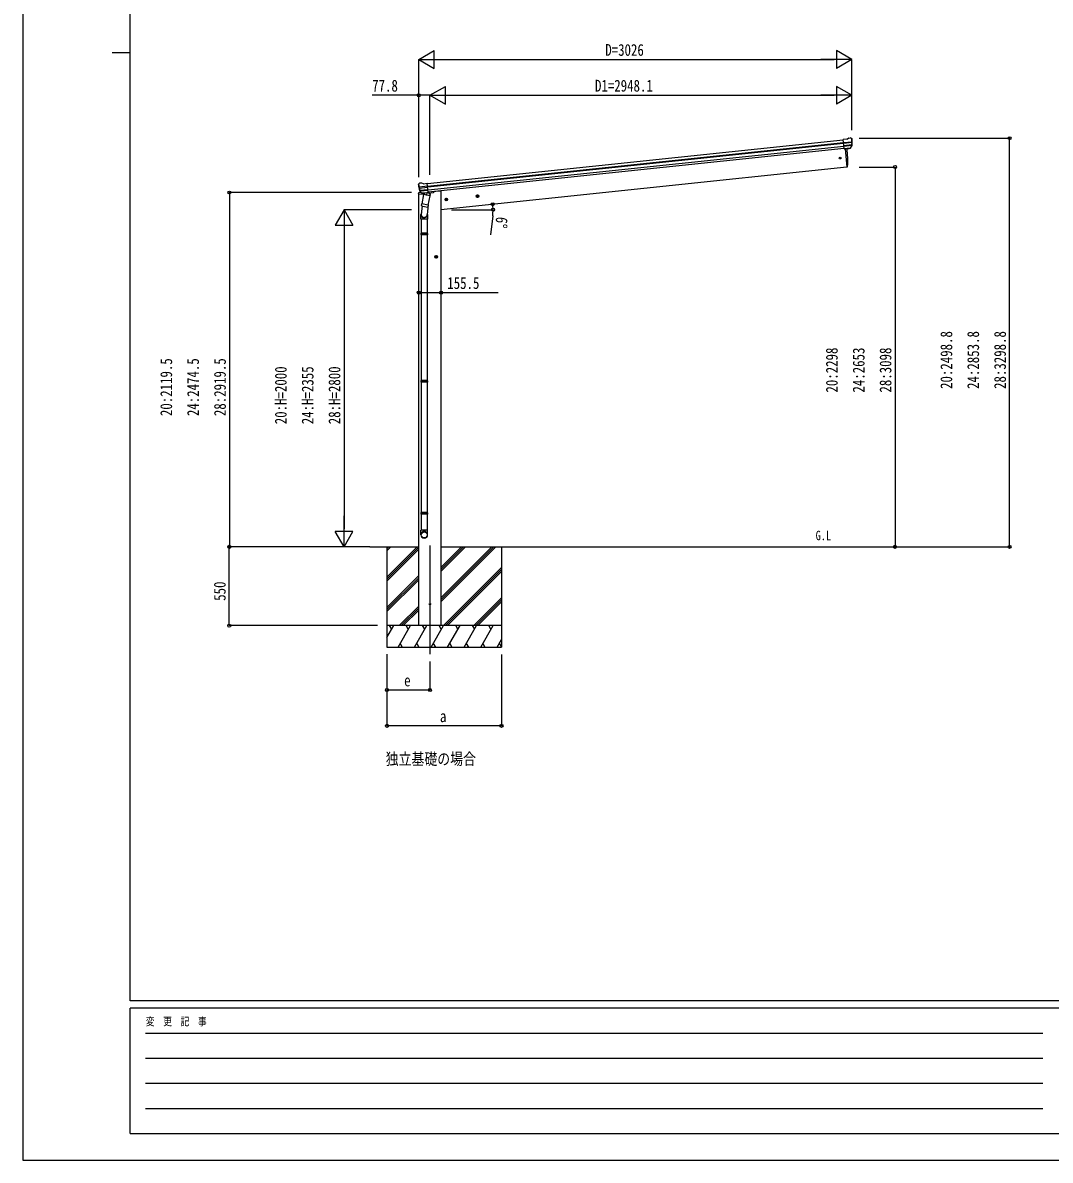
# Model space of a CAD drawing. Units: millimetres, scale not verified. Extents: x -10512 to 10512, y -7425 to 7425.
# Drawn here: x -10512 to -3335, y -7425 to 520 of the extents above; entities that cross this region are included whole.
import ezdxf
from ezdxf.enums import TextEntityAlignment as Align

# ---------------------------------------------------------------- set-up
doc = ezdxf.new("R2010")
doc.units = ezdxf.units.MM
doc.header["$LTSCALE"] = 30
for name, color, linetype in [('0-2_USER1', 3, 'Continuous'), ('0-3_YKK_12', 2, 'Continuous'), ('0-4_YKK_13', 4, 'Continuous'), ('0-5_YKK_A1', 4, 'Continuous'), ('0-6_YKK_D', 6, 'Continuous'), ('0-7_YKK_ZWAK', 7, 'Continuous')]:
    doc.layers.add(name, color=color, linetype=linetype)
doc.styles.add('ＭＳ ゴシック', font='')
doc.styles.get('ＭＳ ゴシック').set_extended_font_data('MS Gothic')

msp = doc.modelspace()

# ---------------------------------------------------------------- linework, layer by layer
at = {"layer": '0-3_YKK_12'}
msp.add_line((-7668.53, -3131.54), (-7668.53, -3890.74), dxfattribs=at)
at = {"layer": '0-4_YKK_13'}
for p, q in [((-4755.98, -293.73), (-4782.5, -296.52)), ((-4775.72, -361.07), (-4782.5, -296.52)), ((-4780.34, -317.05), (-4720.61, -310.77)), ((-4720.13, -316.64), (-4779.73, -322.9)), ((-4729.66, -284.93), (-4729.67, -284.93)), ((-4726, -286.02), (-4726, -286.02)), ((-4726, -286.02), (-4721.68, -289.52)), ((-4721.68, -289.52), (-4720.82, -290.21)), ((-4719.43, -293.91), (-4719.74, -292.06)), ((-4720.96, -333.39), (-4778, -339.39)), ((-4722.35, -338.05), (-4777.53, -343.85)), ((-4732.36, -356.29), (-4775.74, -360.85)), ((-4775.72, -361.07), (-4765.77, -360.03)), ((-4768.83, -360.35), (-4755.45, -487.74)), ((-4765.77, -360.03), (-4765.5, -360.09)), ((-4765.5, -360.09), (-4740.17, -357.43)), ((-4740.17, -357.43), (-4739.91, -357.31)), ((-4739.91, -357.31), (-4732.22, -356.5)), ((-4730.91, -354.63), (-4721.46, -336.33)), ((-4729.86, -355.06), (-4719.74, -336.8)), ((-4755.45, -487.74), (-4753.39, -487.45)), ((-7748.82, -612.31), (-7748.9, -610.44)), ((-7747.54, -607.55), (-7748.23, -608.41)), ((-7744.04, -603.23), (-7747.54, -607.55)), ((-7684.43, -622.28), (-7744.17, -628.56)), ((-7744.04, -603.23), (-7744.04, -603.23)), ((-7743.42, -634.4), (-7683.81, -628.13)), ((-7740.68, -601.4), (-7740.68, -601.4)), ((-7713.11, -604.54), (-7686.59, -601.75)), ((-7679.8, -666.3), (-7686.59, -601.75)), ((-7748.53, -670.9), (-7749.43, -677.74)), ((-7749.43, -677.74), (-7715.7, -674.19)), ((-7729.02, -666.54), (-7745.87, -668.31)), ((-7725.91, -669.96), (-7739.6, -654.2)), ((-7739.11, -650.61), (-7682.08, -644.62)), ((-7724.97, -669.32), (-7738.01, -653.38)), ((-7736.79, -654.88), (-7681.61, -649.08)), ((-7712.47, -679.24), (-7725.83, -744.9)), ((-7715.6, -670.07), (-7723.3, -670.88)), ((-7723.2, -670.64), (-7679.82, -666.08)), ((-7722.45, -670.88), (-7720.89, -670.71)), ((-7720.89, -670.71), (-7683.35, -666.77)), ((-7719.09, -671.18), (-7719.24, -671.91)), ((-7718.63, -673.04), (-7693.88, -682.79)), ((-7715.33, -670.13), (-7715.6, -670.07)), ((-7690, -667.47), (-7715.33, -670.13)), ((-7667.59, -688.37), (-7712.47, -679.24)), ((-7710.29, -676.32), (-7710.95, -679.55)), ((-7689.49, -667.8), (-7692.4, -682.15)), ((-7689.75, -667.35), (-7690, -667.47)), ((-7679.8, -666.3), (-7689.75, -667.35)), ((-7683.35, -666.77), (-7681.78, -666.6)), ((-7680.95, -754.03), (-7667.59, -688.37)), ((-7679.97, -664.72), (-7679.04, -664.91)), ((-7679.04, -664.91), (-7667.84, -681.83)), ((-7675.68, -669.98), (-7646.42, -666.91)), ((-7667.84, -681.83), (-7669.11, -688.06)), ((-7641.56, -659.36), (-7641.98, -662.59)), ((-7723.42, -760.18), (-7728.98, -815.91)), ((-7728.3, -757.14), (-7725.81, -744.9)), ((-7728.09, -758.54), (-7728.09, -758.54)), ((-7726.76, -759.5), (-7685.8, -767.84)), ((-7680.95, -754.03), (-7725.83, -744.9)), ((-7680.51, -751.89), (-7687.16, -819.63)), ((-7680.96, -754.03), (-7683.5, -766.5)), ((-7731.13, -853.07), (-7731.13, -818.72)), ((-7685.13, -853.07), (-7731.13, -853.07)), ((-7729.13, -853.07), (-7729.13, -949.81)), ((-7687.13, -853.07), (-7687.13, -949.81)), ((-7685.13, -818.41), (-7685.13, -853.07)), ((-7731.13, -951.81), (-7730.13, -949.81)), ((-7685.13, -951.81), (-7731.13, -951.81)), ((-7686.13, -949.81), (-7730.13, -949.81)), ((-7685.13, -951.81), (-7686.13, -949.81)), ((-7685.13, -951.81), (-7685.13, -959.81)), ((-7685.13, -959.81), (-7731.13, -959.81)), ((-7686.13, -961.81), (-7730.13, -961.81)), ((-7729.13, -961.81), (-7729.13, -1978.5)), ((-7687.13, -961.81), (-7687.13, -1978.5)), ((-7685.13, -959.81), (-7686.13, -961.81)), ((-7731.13, -1980.5), (-7730.13, -1978.5)), ((-7685.13, -1980.5), (-7731.13, -1980.5)), ((-7686.13, -1978.5), (-7730.13, -1978.5)), ((-7685.13, -1980.5), (-7686.13, -1978.5)), ((-7685.13, -1980.5), (-7685.13, -1988.5)), ((-7685.13, -1988.5), (-7731.13, -1988.5)), ((-7686.13, -1990.5), (-7730.13, -1990.5)), ((-7729.13, -1990.5), (-7729.13, -2901.19)), ((-7687.13, -1990.5), (-7687.13, -2901.19)), ((-7685.13, -1988.5), (-7686.13, -1990.5)), ((-7731.13, -2903.19), (-7730.13, -2901.19)), ((-7685.13, -2903.19), (-7731.13, -2903.19)), ((-7685.13, -2911.19), (-7731.13, -2911.19)), ((-7686.13, -2901.19), (-7730.13, -2901.19)), ((-7686.13, -2913.19), (-7730.13, -2913.19)), ((-7729.13, -2913.19), (-7729.13, -3023.19)), ((-7687.13, -2913.19), (-7687.13, -3023.19)), ((-7685.13, -2903.19), (-7686.13, -2901.19)), ((-7685.13, -2911.19), (-7686.13, -2913.19)), ((-7685.13, -2903.19), (-7685.13, -2911.19)), ((-7731.13, -3057.33), (-7731.13, -3023.19)), ((-7685.13, -3023.19), (-7731.13, -3023.19)), ((-7685.13, -3057.33), (-7685.13, -3023.19))]:
    msp.add_line(p, q, dxfattribs=at)
for points in [[(-4755.98, -293.73), (-4744.38, -286.76), (-4744.38, -286.76)], [(-4743.15, -286.35), (-4743.15, -286.35), (-4729.67, -284.93)], [(-7727.19, -599.99), (-7727.19, -599.99), (-7740.68, -601.4)], [(-7713.11, -604.54), (-7725.9, -600.13), (-7725.9, -600.13)], [(-7731.13, -951.81), (-7731.13, -959.81), (-7730.13, -961.81)], [(-7731.13, -1980.5), (-7731.13, -1988.5), (-7730.13, -1990.5)], [(-7731.13, -2903.19), (-7731.13, -2911.19), (-7730.13, -2913.19)]]:
    msp.add_lwpolyline(points, dxfattribs=at)
for centre, radius in [((-4802.24, -425.19), 6.5), ((-7668.53, -3540.75), 4.5)]:
    msp.add_circle(centre, radius, dxfattribs=at)
for centre, radius, start, end in [((-4742.84, -289.33), 3, 96.02369, 120.97631), ((-4729.14, -289.91), 5, 51.04426, 95.95574), ((-4912.98, -315.56), 192.44, 1.4271, 6.57578), ((-4920.32, -315.03), 200.2, 354.20009, 359.53883), ((-4675.33, -308.66), 45.32, 182.67122, 185.64518), ((-4719.94, -317.98), 1.35, 95.1605, 97.91927), ((-4717.33, -316.42), 2.74, 179.02151, 184.43412), ((-4920.32, -315.03), 202, 354.13916, 6), ((-5650.05, -447.53), 900, 357.63919, 5.64987), ((-4732.48, -353.61), 2.99, 285.2717, 331.00739), ((-4724.13, -334.96), 3, 332.69111, 354.20009), ((-4722.36, -335.35), 3, 331, 354.13916), ((-4753.81, -484.48), 3, 278, 357.63919), ((-7547.93, -591.2), 202, 186, 197.86084), ((-7554.99, -593.25), 192.44, 185.42422, 190.5729), ((-7788.89, -635.91), 45.32, 6.35482, 9.32878), ((-7740.15, -606.38), 5, 96.04426, 140.95574), ((-7746.19, -634.77), 2.74, 7.56588, 12.97849), ((-7743.32, -635.75), 1.35, 94.08073, 96.8395), ((-7547.93, -591.2), 200.2, 192.46117, 197.79991), ((-7726.88, -602.97), 3, 71.02369, 95.97631), ((-7745.56, -671.3), 3, 96, 172.5), ((-7737.34, -652.23), 3, 197.86084, 221), ((-7735.69, -651.48), 3, 197.79991, 219.30889), ((-7723.65, -667.99), 2.99, 220.99261, 266.7283), ((-7722.5, -670.38), 0.5, 240.73754, 276), ((-7719.58, -671.08), 0.5, 348.5, 96), ((-7718.26, -672.11), 1, 168.5, 248.5), ((-7693.4, -681.87), 1.03, 242.53897, 344.46569), ((-7688.9, -667.96), 0.604, 93.09842, 164.70595), ((-7681.83, -666.11), 0.5, 276, 311.26246), ((-7646.94, -661.94), 5, 276, 352.5), ((-7726.4, -757.57), 1.95, 167.54017, 209.97766), ((-7726.36, -757.54), 2, 209.90962, 258.5), ((-7685.4, -765.88), 2, 258.5, 341.96843), ((-7701.13, -818.72), 30, 177.45142, 180)]:
    msp.add_arc(centre, radius, start, end, dxfattribs=at)
for centre, major_axis, ratio, start_param, end_param in [((-4721.69, -293.52), (-0.87, 5.91), 0.020485, 0.671432, 1.5691306), ((-4727.08, -289), (5.88, -1.31), 0.24881, 0.460585, 0.4641038), ((-4722.7, -292.55), (-2.34, 1.9), 0.995767, 3.9859716, 4.712389), ((-4918.02, -336.97), (-20.92, 199.05), 0.994373, 4.7113789, 4.7277536), ((-4732.68, -353.31), (-0.11, 3), 0.642905, 3.2459383, 4.203928), ((-4732.54, -353.51), (1.66, -2.51), 0.997631, 5.8041905, 5.8929484), ((-4732.61, -353.4), (3.53, -2.11), 0.650902, 5.2561448, 5.3289554), ((-4730.24, -353.05), (1.08, 3.13), 0.040856, 2.1135035, 2.1416249), ((-7745.9, -610.3), (1.9, 2.34), 0.995767, 1.5707963, 2.2972137), ((-7742.36, -605.92), (-5.48, -2.51), 0.24881, 5.8190815, 5.8226003), ((-7746.69, -611.46), (-0.38, 5.97), 0.020485, 4.7140547, 5.6117533), ((-7545.62, -613.15), (-20.92, 199.05), 0.994373, 1.5554317, 1.5718064), ((-7725.95, -667.91), (-1.71, 2.84), 0.040856, 4.1415604, 4.1696818), ((-7723.51, -667.66), (-0.51, 2.96), 0.642905, 2.0792573, 3.037247), ((-7723.56, -667.76), (-3.02, -2.79), 0.650902, 0.9542299, 1.0270405), ((-7723.6, -667.89), (-1.1, -2.8), 0.997631, 0.3902369, 0.4789948), ((-7708.13, -818.41), (23, 0), 0.996195, 2.621936, 6.6074797), ((-7708.13, -818.41), (21, 0), 0.996195, 3.0215498, 6.2247991), ((-7708.13, -3055.59), (-23, 0), 0.996195, 3.1415927, 6.2831853), ((-7708.13, -3057.33), (-23, 0), 0.996195, 3.1415927, 6.2831853), ((-7708.13, -3057.33), (0, -23.43), 0.981806, 4.712389, 7.8539816)]:
    msp.add_ellipse(centre, major_axis=major_axis, ratio=ratio, start_param=start_param, end_param=end_param, dxfattribs=at)
msp.add_ellipse((-7708.13, -3057.33), major_axis=(21, 0), ratio=0.996195, dxfattribs=at)
at = {"layer": '0-5_YKK_A1'}
for p, q in [((-7686.38, -603.74), (-4782.29, -298.51)), ((-7684.39, -622.64), (-4780.31, -317.4)), ((-7683.96, -626.81), (-4779.87, -321.58)), ((-7681.86, -646.67), (-4777.78, -341.44)), ((-4776.02, -358.18), (-7680.1, -663.41)), ((-4768.83, -360.35), (-4755.45, -487.74)), ((-4755.45, -487.74), (-7591.28, -785.8)), ((-7746.28, -3690.75), (-7746.28, -677.41)), ((-7544.63, -713.53), (-7564.52, -715.62)), ((-7555.36, -707.11), (-7561.44, -711.52)), ((-7561.44, -711.52), (-7560.65, -718.98)), ((-7553.53, -724.52), (-7555.62, -704.63)), ((-7548.51, -710.16), (-7555.36, -707.11)), ((-7325.84, -690.53), (-7345.73, -692.62)), ((-7336.57, -684.11), (-7342.64, -688.52)), ((-7342.64, -688.52), (-7341.86, -695.99)), ((-7341.86, -695.99), (-7335, -699.04)), ((-7334.74, -701.52), (-7336.83, -681.63)), ((-7329.71, -687.16), (-7336.57, -684.11)), ((-7560.65, -718.98), (-7553.79, -722.04)), ((-7624.8, -1107.79), (-7631.3, -1111.54)), ((-7631.3, -1111.54), (-7631.3, -1119.05)), ((-7624.8, -1125.3), (-7624.8, -1105.3)), ((-7618.3, -1111.54), (-7624.8, -1107.79)), ((-7614.8, -1115.3), (-7634.8, -1115.3)), ((-7631.3, -1119.05), (-7624.8, -1122.8)), ((-8087.69, -3140.75), (-7746.28, -3140.75)), ((-7968.53, -3140.75), (-7968.53, -3840.74)), ((-7968.53, -3351.97), (-7757.3, -3140.75)), ((-7968.53, -3168.13), (-7941.15, -3140.75)), ((-7968.53, -3153.98), (-7955.29, -3140.75)), ((-7968.53, -3366.12), (-7746.28, -3143.87)), ((-7968.53, -3380.26), (-7746.28, -3158.01)), ((-7590.78, -3140.75), (-4759.22, -3140.75)), ((-7590.78, -3523.01), (-7208.52, -3140.75)), ((-7590.78, -3494.72), (-7236.8, -3140.75)), ((-7590.78, -3508.86), (-7222.66, -3140.75)), ((-7590.78, -3310.88), (-7420.65, -3140.75)), ((-7590.78, -3296.73), (-7434.79, -3140.75)), ((-7590.78, -3282.59), (-7448.94, -3140.75)), ((-7168.53, -3140.75), (-7168.53, -3840.74)), ((-7574.68, -3690.75), (-7168.53, -3284.61)), ((-7560.53, -3690.75), (-7168.53, -3298.75)), ((-7546.39, -3690.75), (-7168.53, -3312.89)), ((-7968.53, -3564.1), (-7746.28, -3341.86)), ((-7968.53, -3578.25), (-7746.28, -3356)), ((-7968.53, -3592.39), (-7746.28, -3370.14)), ((-7883.04, -3690.75), (-7746.28, -3553.99)), ((-7868.9, -3690.75), (-7746.28, -3568.13)), ((-7362.54, -3690.75), (-7168.53, -3496.74)), ((-7348.4, -3690.75), (-7168.53, -3510.88)), ((-7334.26, -3690.75), (-7168.53, -3525.02)), ((-7854.76, -3690.75), (-7746.28, -3582.27)), ((-7968.53, -3774.58), (-7920.13, -3690.74)), ((-7168.53, -3690.75), (-7968.53, -3690.75)), ((-7935.14, -3716.73), (-7950.14, -3690.74)), ((-7891.27, -3840.74), (-7804.67, -3690.74)), ((-7819.67, -3716.73), (-7834.67, -3690.75)), ((-7775.8, -3840.74), (-7689.2, -3690.75)), ((-7704.2, -3716.73), (-7719.2, -3690.74)), ((-7660.33, -3840.74), (-7573.73, -3690.75)), ((-7588.73, -3716.73), (-7603.73, -3690.74)), ((-7544.86, -3840.74), (-7458.26, -3690.75)), ((-7473.26, -3716.73), (-7488.26, -3690.74)), ((-7429.39, -3840.74), (-7342.78, -3690.75)), ((-7372.79, -3690.75), (-7357.79, -3716.73)), ((-7313.92, -3840.74), (-7227.31, -3690.75)), ((-7242.32, -3716.73), (-7257.32, -3690.74)), ((-7198.45, -3840.74), (-7168.53, -3788.93)), ((-7968.53, -3840.74), (-7168.53, -3840.74)), ((-7876.27, -3814.77), (-7861.27, -3840.74)), ((-7760.8, -3814.76), (-7745.8, -3840.74)), ((-7645.33, -3814.76), (-7630.33, -3840.74)), ((-7529.86, -3814.77), (-7514.86, -3840.74)), ((-7414.39, -3814.77), (-7399.39, -3840.74)), ((-7298.92, -3814.77), (-7283.92, -3840.74)), ((-7183.45, -3814.77), (-7168.53, -3840.6))]:
    msp.add_line(p, q, dxfattribs=at)
for points in [[(-7590.78, -3690.75), (-7590.78, -656.75), (-7610.78, -656.75), (-7641.64, -659.99)], [(-7553.79, -722.04), (-7547.72, -717.62), (-7548.51, -710.16)], [(-7335, -699.04), (-7328.93, -694.63), (-7329.71, -687.16)], [(-7624.8, -1122.8), (-7618.3, -1119.05), (-7618.3, -1111.54)]]:
    msp.add_lwpolyline(points, dxfattribs=at)
for centre, radius in [((-7554.58, -714.57), 8.5), ((-7554.58, -714.57), 7.7), ((-7554.58, -714.57), 6.5), ((-7335.78, -691.57), 8.5), ((-7335.78, -691.57), 7.7), ((-7335.78, -691.57), 6.5), ((-7624.8, -1115.3), 8.5), ((-7624.8, -1115.3), 7.7), ((-7624.8, -1115.3), 6.5)]:
    msp.add_circle(centre, radius, dxfattribs=at)
at = {"layer": '0-6_YKK_D'}
for p, q in [((-7746.78, 263.09), (-7638.53, 325.59)), ((-7638.53, 200.59), (-7638.53, 325.59)), ((-4720.4, 263.09), (-4828.65, 325.59)), ((-4828.65, 325.59), (-4828.65, 200.59)), ((-7746.78, -549.76), (-7746.78, 264.09)), ((-7746.78, 263.09), (-7638.53, 200.59)), ((-7746.78, 263.09), (-7530.28, 263.09)), ((-7621.78, 263.09), (-4845.4, 263.09)), ((-4720.4, 263.09), (-4936.91, 263.09)), ((-4720.4, 263.09), (-4828.65, 200.59)), ((-4720.4, -231.59), (-4720.4, 264.09)), ((-7746.28, -559.77), (-7746.28, 14.09)), ((-7668.53, 13.09), (-7560.28, 75.59)), ((-7668.53, -543.42), (-7668.53, 14.09)), ((-7668.53, -543.42), (-7668.53, 14.09)), ((-7668.53, 13.09), (-7560.28, -49.41)), ((-7668.53, 13.09), (-7452.03, 13.09)), ((-7560.28, -49.41), (-7560.28, 75.59)), ((-7543.53, 13.09), (-4845.4, 13.09)), ((-4720.4, 13.09), (-4936.91, 13.09)), ((-4720.4, 13.09), (-4828.65, 75.59)), ((-4828.65, 75.59), (-4828.65, -49.41)), ((-4720.4, 13.09), (-4828.65, -49.41)), ((-4720.4, -231.59), (-4720.4, 14.09)), ((-4669.57, -286.91), (-3618.57, -286.91)), ((-3619.57, -3140.75), (-3619.57, -286.91)), ((-4669.57, -487.74), (-4418.57, -487.74)), ((-4419.57, -487.74), (-4419.57, -3140.75)), ((-7796.78, -666.26), (-9069.53, -666.26)), ((-9068.53, -666.26), (-9068.53, -3140.75)), ((-8268.53, -785.75), (-8331.03, -894)), ((-7796.78, -785.75), (-8269.53, -785.75)), ((-8268.53, -785.75), (-8206.03, -894)), ((-8268.53, -785.75), (-8268.53, -1002.25)), ((-7516.92, -785.8), (-7226.6, -785.8)), ((-7230.08, -828.23), (-7245.71, -961.31)), ((-8331.03, -894), (-8206.03, -894)), ((-8268.53, -910.75), (-8268.53, -3015.75)), ((-8268.53, -3140.75), (-8268.53, -2924.24)), ((-8268.53, -3140.75), (-8331.03, -3032.49)), ((-8206.03, -3032.49), (-8331.03, -3032.49)), ((-8268.53, -3140.75), (-8206.03, -3032.49)), ((-8325.57, -3140.75), (-9070.53, -3140.75)), ((-8088.69, -3140.75), (-9069.53, -3140.75)), ((-9069.53, -3690.75), (-9069.53, -3140.75)), ((-8088.69, -3140.75), (-8269.53, -3140.75)), ((-4758.22, -3140.75), (-4418.57, -3140.75)), ((-4758.22, -3140.75), (-3618.57, -3140.75)), ((-8034.23, -3690.75), (-9070.53, -3690.75)), ((-7968.53, -3890.74), (-7968.53, -4391.74)), ((-7968.53, -3890.74), (-7968.53, -4141.74)), ((-7168.53, -3891.74), (-7168.53, -4391.74)), ((-7668.53, -3942.12), (-7668.53, -4141.74)), ((-7668.53, -4140.74), (-7968.53, -4140.74)), ((-7168.53, -4390.74), (-7968.53, -4390.74))]:
    msp.add_line(p, q, dxfattribs=at)
for points in [[(-7668.53, 13.09), (-7746.28, 13.09), (-8072.78, 13.09)], [(-7746.28, -1365.3), (-7590.78, -1365.3), (-7192.28, -1365.3)]]:
    msp.add_lwpolyline(points, dxfattribs=at)
for centre in [(-7746.28, 13.09), (-3619.57, -286.91), (-4419.57, -487.74), (-9068.53, -666.26), (-7229.59, -747.78), (-7227.6, -785.8), (-7746.28, -1365.3), (-7590.78, -1365.3), (-9069.53, -3140.75), (-9068.53, -3140.75), (-4419.57, -3140.75), (-3619.57, -3140.75), (-9069.53, -3690.75), (-7968.53, -4140.74), (-7668.53, -4140.74), (-7968.53, -4390.74), (-7168.53, -4390.74)]:
    msp.add_circle(centre, 10.62, dxfattribs=at)
for start, end in [(353.30067, 0), (0, 6)]:
    msp.add_arc((-7591.28, -785.8), 363.69, start, end, dxfattribs=at)
at = {"layer": '0-7_YKK_ZWAK'}
for p, q in [((-9762.45, -6312.5), (-9762.45, 6937.5)), ((-9887.45, 312.5), (-9762.45, 312.5)), ((9737.55, -6312.5), (-9762.45, -6312.5)), ((-3262.45, -6362.5), (-9762.45, -6362.5)), ((-9762.45, -7237.5), (-9762.45, -6362.5)), ((-9656.2, -6537.5), (-3387.45, -6537.5)), ((-9656.2, -6712.5), (-3387.45, -6712.5)), ((-9656.2, -6887.5), (-3387.45, -6887.5)), ((-9656.2, -7062.5), (-3387.45, -7062.5)), ((-9762.45, -7237.5), (-3262.45, -7237.5))]:
    msp.add_line(p, q, dxfattribs=at)
msp.add_lwpolyline([(-10512.5, -7425), (10512.5, -7425), (10512.5, 7425), (-10512.5, 7425)], close=True, dxfattribs=at)

# ---------------------------------------------------------------- texts
at = {"layer": '0-2_USER1', "style": 'ＭＳ ゴシック', "width": 0.8}
for s, height, p in [('G.L', 65.98, (-4974.08, -3114.06)), ('独立基礎の場合', 82.48, (-7977.14, -4687.94))]:
    msp.add_text(s, height=height, dxfattribs=at).set_placement(p, align=Align.BOTTOM_LEFT)
at = {"layer": '0-6_YKK_D', "style": 'ＭＳ ゴシック', "width": 0.8}
for s, p in [('D=3026', (-6443.59, 264.09)), ('77.8', (-8071.78, 14.09)), ('D1=2948.1', (-6515.47, 14.09)), ('155.5', (-7547.28, -1364.3)), ('e', (-7848.53, -4139.74)), ('a', (-7598.53, -4389.74))]:
    msp.add_text(s, height=82.48, dxfattribs=at).set_placement(p, align=Align.BOTTOM_LEFT)
for s, rotation, p in [('6°', 263.301, (-7229.2, -829.33)), ('20:2498.8', 90, (-3995.57, -2037.83)), ('24:2853.8', 90, (-3808.07, -2037.83)), ('28:3298.8', 90, (-3620.57, -2037.83)), ('20:2298', 90, (-4795.57, -2063.24)), ('24:2653', 90, (-4608.07, -2063.24)), ('28:3098', 90, (-4420.57, -2063.24)), ('20:2119.5', 90, (-9444.53, -2227.5)), ('24:2474.5', 90, (-9257.03, -2227.5)), ('28:2919.5', 90, (-9069.53, -2227.5)), ('20:H=2000', 90, (-8644.53, -2284.25)), ('24:H=2355', 90, (-8457.03, -2284.25)), ('28:H=2800', 90, (-8269.53, -2284.25)), ('550', 90, (-9070.53, -3517.75))]:
    msp.add_text(s, height=82.48, rotation=rotation, dxfattribs=at).set_placement(p, align=Align.BOTTOM_LEFT)
at = {"layer": '0-7_YKK_ZWAK', "style": 'ＭＳ ゴシック', "width": 0.8}
msp.add_text('変  更  記  事', height=54.99, dxfattribs=at).set_placement((-9653.28, -6500), align=Align.BOTTOM_LEFT)

doc.saveas('drawing.dxf')
